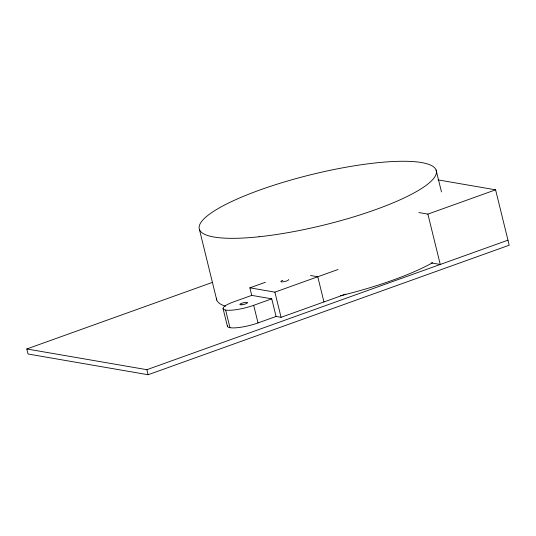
<?xml version="1.0" encoding="UTF-8"?>
<svg xmlns="http://www.w3.org/2000/svg" width="536" height="536" viewBox="0 0 536 536"><rect width="100%" height="100%" fill="white"/><g stroke="black" fill="none" stroke-linecap="round" stroke-linejoin="round"><path stroke-width="0.8" d="M438.026 179.888L495.599 189.824L509.2 245.213L148.11 374.731L28.04 354.001L26.8 348.97L212.457 282.372M418.844 212.551L427.889 214.112L495.599 189.824M345.787 294.11L281.072 317.319L276.074 316.454L271.745 298.833L251.732 295.376L249.877 287.825L265.394 282.264M251.732 295.376L233.676 301.855A21.226 4.522 -13.8 0 0 225.629 310.056L229.957 327.684M249.877 287.825L274.894 292.147L338.042 269.494M225.629 310.056A21.226 4.522 -13.8 0 0 253.689 305.312L271.745 298.833M227.425 325.68A21.226 4.522 -13.8 0 0 236.892 327.724A21.226 4.522 -13.8 0 0 258.017 322.933L276.074 316.454M26.8 348.97L146.871 369.693L507.961 240.175M431.212 262.901L440.257 264.462L427.889 214.112M310.512 275.511L317.768 276.764L323.952 301.942M436.103 170.053L441.476 191.928M274.894 292.147L281.072 317.319M253.689 305.312L258.017 322.933M223.05 308.542L227.378 326.163M199.439 229.542L216.752 300.033M146.871 369.693L148.11 374.731M432.659 262.694A122.054 26.003 -13.8 0 1 340.454 295.745M225.388 306.15A122.054 26.003 -13.8 0 1 216.397 298.21M288.375 279.517A3.98 0.851 -13.8 0 1 286.157 281.119A3.98 0.851 -13.8 0 1 281.212 281.842A3.98 0.851 -13.8 0 1 282.834 280.328M259.069 236.758A122.054 26.003 -13.8 0 0 436.458 171.875A122.054 26.003 -13.8 0 0 257.783 190.756A122.054 26.003 -13.8 0 0 259.069 236.758M241.843 304.776A3.98 0.851 -13.8 0 0 247.552 302.652A3.98 0.851 -13.8 0 0 241.649 303.316A3.98 0.851 -13.8 0 0 241.843 304.776"/></g></svg>
